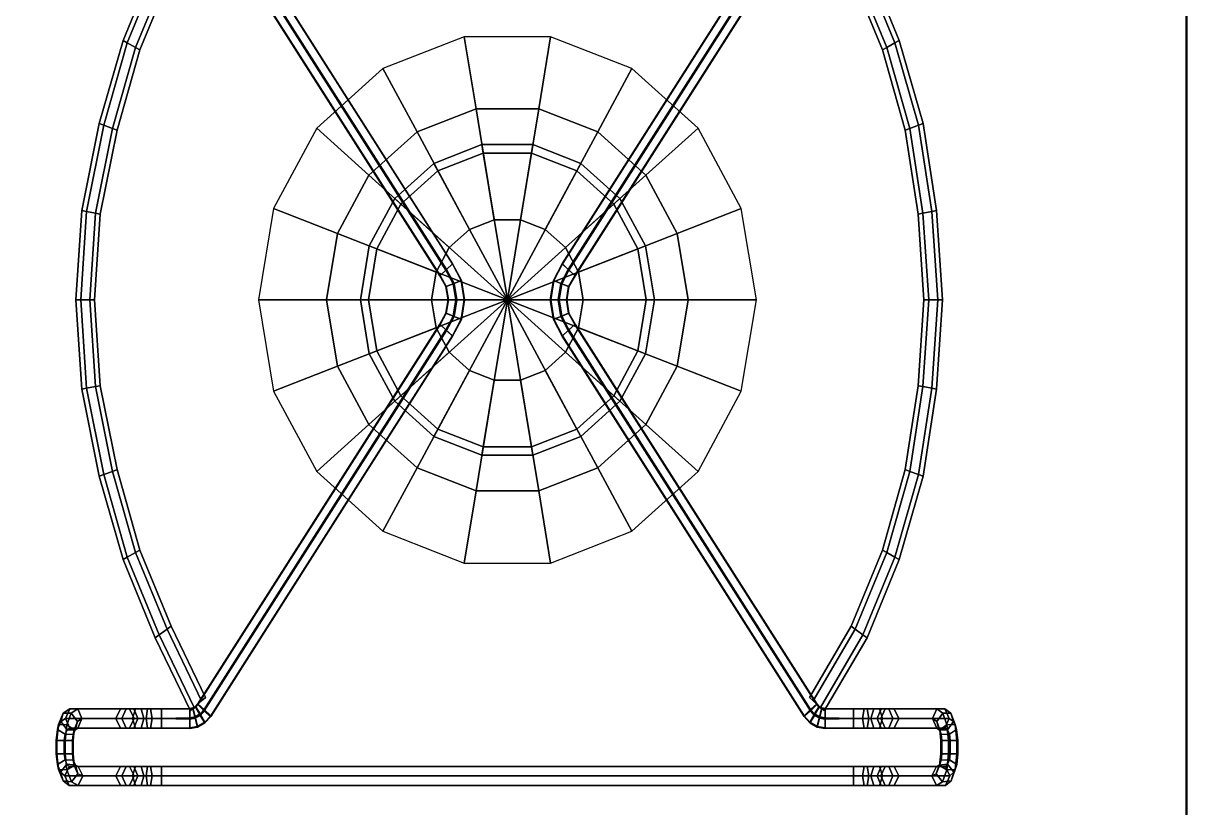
# Model space of a CAD drawing. Extents: x 126968 to 132038, y -1805 to 3860.
# Drawn here: x 127737.3 to 127763.97, y -133.09 to -115.1 of the extents above; entities that cross this region are included whole.
import ezdxf

# ---------------------------------------------------------------- set-up
doc = ezdxf.new("R2010")
doc.units = 0
doc.header["$MEASUREMENT"] = 0
doc.layers.get('0').update_dxf_attribs({"linetype": 'CONTINUOUS'})

msp = doc.modelspace()

# ---------------------------------------------------------------- meshes
mesh = msp.add_polyface()
corners = [(127760, -167.68, 1.328), (127760.828, -167.611, 1.345), (127761.67, -167.389, 1.402), (127762.457, -167.006, 1.499), (127763.119, -166.482, 1.632), (127763.602, -165.858, 1.79), (127763.883, -165.192, 1.959), (127763.971, -164.537, 2.125), (127760, -167.68, 0.53), (127760.828, -167.611, 0.548), (127761.67, -167.389, 0.604), (127762.457, -167.006, 0.701), (127763.119, -166.482, 0.834), (127763.602, -165.858, 0.992), (127763.883, -165.192, 1.162), (127763.971, -164.537, 1.328), (127763.971, -108.495, 3.621), (127763.883, -107.84, 3.621), (127763.602, -107.173, 3.621), (127763.119, -106.55, 3.621), (127762.457, -106.026, 3.621), (127761.67, -105.643, 3.621), (127760.828, -105.421, 3.621), (127760, -105.352, 3.621), (127763.971, -108.495, 2.823), (127763.883, -107.84, 2.823), (127763.602, -107.173, 2.823), (127763.119, -106.55, 2.823), (127762.457, -106.026, 2.823), (127761.67, -105.643, 2.823), (127760.828, -105.421, 2.823), (127760, -105.352, 2.823), (127695.41, -105.352, 3.621), (127694.582, -105.421, 3.621), (127693.74, -105.643, 3.621), (127692.953, -106.026, 3.621), (127692.291, -106.55, 3.621), (127691.808, -107.173, 3.621), (127691.527, -107.84, 3.621), (127691.44, -108.495, 3.621), (127695.41, -105.352, 2.823), (127694.582, -105.421, 2.823), (127693.74, -105.643, 2.823), (127692.953, -106.026, 2.823), (127692.291, -106.55, 2.823), (127691.808, -107.173, 2.823), (127691.527, -107.84, 2.823), (127691.44, -108.495, 2.823), (127691.44, -164.537, 1.328), (127691.527, -165.192, 1.162), (127691.808, -165.858, 0.992), (127692.291, -166.482, 0.834), (127692.953, -167.006, 0.701), (127693.74, -167.389, 0.604), (127694.582, -167.611, 0.548), (127695.41, -167.68, 0.53), (127691.44, -164.537, 2.125), (127691.527, -165.192, 1.959), (127691.808, -165.858, 1.79), (127692.291, -166.482, 1.632), (127692.953, -167.006, 1.499), (127693.74, -167.389, 1.402), (127694.582, -167.611, 1.345), (127695.41, -167.68, 1.328), (127763.971, -164.537, 2.125), (127763.971, -159.421, 2.859), (127763.971, -152.615, 3.399), (127763.971, -144.12, 3.745), (127763.971, -133.935, 3.898), (127763.971, -122.06, 3.856), (127763.971, -108.495, 3.621), (127763.971, -164.537, 1.328), (127763.971, -159.421, 2.062), (127763.971, -152.615, 2.602), (127763.971, -144.12, 2.948), (127763.971, -133.935, 3.1), (127763.971, -122.06, 3.059), (127763.971, -108.495, 2.823), (127691.44, -164.537, 2.125), (127691.44, -159.421, 2.859), (127691.44, -152.615, 3.399), (127691.44, -144.12, 3.745), (127691.44, -133.935, 3.898), (127691.44, -122.06, 3.856), (127691.44, -108.495, 3.621), (127691.44, -164.537, 1.328), (127691.44, -159.421, 2.062), (127691.44, -152.615, 2.602), (127691.44, -144.12, 2.948), (127691.44, -133.935, 3.1), (127691.44, -122.06, 3.059), (127691.44, -108.495, 2.823), (127695.41, -167.68, 1.328), (127760, -167.68, 1.328), (127695.41, -167.68, 0.53), (127760, -167.68, 0.53), (127760, -105.352, 3.621), (127695.41, -105.352, 3.621), (127760, -105.352, 2.823), (127695.41, -105.352, 2.823)]
mesh.append_faces([[corners[k] for k in face] for face in [(0, 8, 9, 1), (1, 9, 10, 2), (2, 10, 11, 3), (3, 11, 12, 4), (4, 12, 13, 5), (5, 13, 14, 6), (6, 14, 15, 7), (16, 24, 25, 17), (17, 25, 26, 18), (18, 26, 27, 19), (19, 27, 28, 20), (20, 28, 29, 21), (21, 29, 30, 22), (22, 30, 31, 23), (32, 40, 41, 33), (33, 41, 42, 34), (34, 42, 43, 35), (35, 43, 44, 36), (36, 44, 45, 37), (37, 45, 46, 38), (38, 46, 47, 39), (48, 49, 57, 56), (49, 50, 58, 57), (50, 51, 59, 58), (51, 52, 60, 59), (52, 53, 61, 60), (53, 54, 62, 61), (54, 55, 63, 62), (64, 71, 72, 65), (65, 72, 73, 66), (66, 73, 74, 67), (67, 74, 75, 68), (68, 75, 76, 69), (69, 76, 77, 70), (78, 79, 86, 85), (79, 80, 87, 86), (80, 81, 88, 87), (81, 82, 89, 88), (82, 83, 90, 89), (83, 84, 91, 90), (92, 94, 95, 93), (96, 98, 99, 97)]])
mesh = msp.add_polyface()
corners = [(127760, -167.67, 1.328), (127760.826, -167.601, 1.345), (127761.665, -167.379, 1.402), (127762.449, -166.998, 1.499), (127763.109, -166.475, 1.632), (127763.591, -165.854, 1.79), (127763.871, -165.19, 1.959), (127763.958, -164.537, 2.125), (127760, -167.67, 0.53), (127760.826, -167.601, 0.548), (127761.665, -167.379, 0.604), (127762.449, -166.998, 0.701), (127763.109, -166.475, 0.834), (127763.591, -165.854, 0.992), (127763.871, -165.19, 1.162), (127763.958, -164.537, 1.328), (127763.958, -108.495, 3.621), (127763.871, -107.842, 3.621), (127763.591, -107.178, 3.621), (127763.109, -106.556, 3.621), (127762.449, -106.034, 3.621), (127761.665, -105.652, 3.621), (127760.826, -105.431, 3.621), (127760, -105.362, 3.621), (127763.958, -108.495, 2.823), (127763.871, -107.842, 2.823), (127763.591, -107.178, 2.823), (127763.109, -106.556, 2.823), (127762.449, -106.034, 2.823), (127761.665, -105.652, 2.823), (127760.826, -105.431, 2.823), (127760, -105.362, 2.823), (127695.41, -105.362, 3.621), (127694.585, -105.431, 3.621), (127693.746, -105.652, 3.621), (127692.961, -106.034, 3.621), (127692.301, -106.556, 3.621), (127691.819, -107.178, 3.621), (127691.539, -107.842, 3.621), (127691.452, -108.495, 3.621), (127695.41, -105.362, 2.823), (127694.585, -105.431, 2.823), (127693.746, -105.652, 2.823), (127692.961, -106.034, 2.823), (127692.301, -106.556, 2.823), (127691.819, -107.178, 2.823), (127691.539, -107.842, 2.823), (127691.452, -108.495, 2.823), (127691.452, -164.537, 1.328), (127691.539, -165.19, 1.162), (127691.819, -165.854, 0.992), (127692.301, -166.475, 0.834), (127692.961, -166.998, 0.701), (127693.746, -167.379, 0.604), (127694.585, -167.601, 0.548), (127695.41, -167.67, 0.53), (127691.452, -164.537, 2.125), (127691.539, -165.19, 1.959), (127691.819, -165.854, 1.79), (127692.301, -166.475, 1.632), (127692.961, -166.998, 1.499), (127693.746, -167.379, 1.402), (127694.585, -167.601, 1.345), (127695.41, -167.67, 1.328), (127763.958, -164.537, 2.125), (127763.958, -159.421, 2.859), (127763.958, -152.615, 3.399), (127763.958, -144.12, 3.745), (127763.958, -133.935, 3.898), (127763.958, -122.06, 3.856), (127763.958, -108.495, 3.621), (127763.958, -164.537, 1.328), (127763.958, -159.421, 2.062), (127763.958, -152.615, 2.602), (127763.958, -144.12, 2.948), (127763.958, -133.935, 3.1), (127763.958, -122.06, 3.059), (127763.958, -108.495, 2.823), (127691.452, -164.537, 2.125), (127691.452, -159.421, 2.859), (127691.452, -152.615, 3.399), (127691.452, -144.12, 3.745), (127691.452, -133.935, 3.898), (127691.452, -122.06, 3.856), (127691.452, -108.495, 3.621), (127691.452, -164.537, 1.328), (127691.452, -159.421, 2.062), (127691.452, -152.615, 2.602), (127691.452, -144.12, 2.948), (127691.452, -133.935, 3.1), (127691.452, -122.06, 3.059), (127691.452, -108.495, 2.823), (127695.41, -167.67, 1.328), (127760, -167.67, 1.328), (127695.41, -167.67, 0.53), (127760, -167.67, 0.53), (127760, -105.362, 3.621), (127695.41, -105.362, 3.621), (127760, -105.362, 2.823), (127695.41, -105.362, 2.823)]
mesh.append_faces([[corners[k] for k in face] for face in [(0, 8, 9, 1), (1, 9, 10, 2), (2, 10, 11, 3), (3, 11, 12, 4), (4, 12, 13, 5), (5, 13, 14, 6), (6, 14, 15, 7), (16, 24, 25, 17), (17, 25, 26, 18), (18, 26, 27, 19), (19, 27, 28, 20), (20, 28, 29, 21), (21, 29, 30, 22), (22, 30, 31, 23), (32, 40, 41, 33), (33, 41, 42, 34), (34, 42, 43, 35), (35, 43, 44, 36), (36, 44, 45, 37), (37, 45, 46, 38), (38, 46, 47, 39), (48, 49, 57, 56), (49, 50, 58, 57), (50, 51, 59, 58), (51, 52, 60, 59), (52, 53, 61, 60), (53, 54, 62, 61), (54, 55, 63, 62), (64, 71, 72, 65), (65, 72, 73, 66), (66, 73, 74, 67), (67, 74, 75, 68), (68, 75, 76, 69), (69, 76, 77, 70), (78, 79, 86, 85), (79, 80, 87, 86), (80, 81, 88, 87), (81, 82, 89, 88), (82, 83, 90, 89), (83, 84, 91, 90), (92, 94, 95, 93), (96, 98, 99, 97)]])
mesh = msp.add_polyface()
corners = [(127738.504, -121.446, 1.379), (127738.64, -119.399, 1.379), (127738.748, -119.419, 1.161), (127738.613, -121.446, 1.161), (127738.955, -119.458, 1.161), (127738.822, -121.446, 1.161), (127739.063, -119.478, 1.379), (127738.931, -121.446, 1.379), (127738.955, -119.458, 1.596), (127738.822, -121.446, 1.596), (127738.748, -119.419, 1.596), (127738.613, -121.446, 1.596), (127738.64, -119.399, 1.379), (127738.504, -121.446, 1.379), (127739.038, -117.402, 1.379), (127739.143, -117.441, 1.161), (127739.342, -117.516, 1.161), (127739.447, -117.555, 1.379), (127739.342, -117.516, 1.596), (127739.143, -117.441, 1.596), (127739.038, -117.402, 1.379), (127739.583, -115.495, 1.379), (127739.682, -115.55, 1.161), (127739.871, -115.655, 1.161), (127739.97, -115.71, 1.379), (127739.871, -115.655, 1.596), (127739.682, -115.55, 1.596), (127739.583, -115.495, 1.379), (127740.322, -113.699, 1.379), (127740.414, -113.767, 1.161), (127740.592, -113.898, 1.161), (127740.685, -113.966, 1.379), (127740.592, -113.898, 1.596), (127740.414, -113.767, 1.596), (127740.322, -113.699, 1.379), (127741.384, -112.252, 1.161), (127741.471, -112.33, 1.379), (127741.384, -112.252, 1.596), (127741.301, -112.168, 1.257), (127746.851, -120.887, 1.258), (127746.845, -120.893, 1.51), (127741.301, -112.184, 1.5), (127746.983, -120.762, 1.641), (127741.447, -112.055, 1.641), (127747.134, -120.621, 1.526), (127741.593, -111.91, 1.528), (127747.14, -120.615, 1.274), (127741.593, -111.894, 1.284), (127747.002, -120.745, 1.143), (127741.447, -112.023, 1.144), (127747.043, -121.446, 1.258), (127746.992, -121.139, 1.258), (127747.174, -121.067, 1.143), (127747.236, -121.446, 1.143), (127747.035, -121.446, 1.51), (127746.984, -121.142, 1.51), (127747.212, -121.446, 1.641), (127747.152, -121.076, 1.641), (127747.404, -121.446, 1.526), (127747.334, -121.004, 1.526), (127747.412, -121.446, 1.274), (127747.342, -121.001, 1.274)]
mesh.append_faces([[corners[k] for k in face] for face in [(0, 1, 2, 3), (3, 2, 4, 5), (5, 4, 6, 7), (7, 6, 8, 9), (9, 8, 10, 11), (11, 10, 12, 13), (1, 14, 15, 2), (2, 15, 16, 4), (4, 16, 17, 6), (6, 17, 18, 8), (8, 18, 19, 10), (10, 19, 20, 12), (14, 21, 22, 15), (15, 22, 23, 16), (16, 23, 24, 17), (17, 24, 25, 18), (18, 25, 26, 19), (19, 26, 27, 20), (21, 28, 29, 22), (22, 29, 30, 23), (23, 30, 31, 24), (24, 31, 32, 25), (25, 32, 33, 26), (26, 33, 34, 27), (30, 35, 36, 31), (31, 36, 37, 32), (38, 39, 40, 41), (41, 40, 42, 43), (43, 42, 44, 45), (45, 44, 46, 47), (47, 46, 48, 49), (49, 48, 39, 38), (50, 51, 52, 53), (51, 39, 48, 52), (54, 55, 51, 50), (55, 40, 39, 51), (56, 57, 55, 54), (57, 42, 40, 55), (58, 59, 57, 56), (59, 44, 42, 57), (60, 61, 59, 58), (61, 46, 44, 59), (53, 52, 61, 60), (52, 48, 46, 61)]])
mesh = msp.add_polyface()
corners = [(127758.374, -121.446, 1.379), (127758.264, -121.446, 1.161), (127758.129, -119.419, 1.161), (127758.237, -119.399, 1.379), (127758.055, -121.446, 1.161), (127757.923, -119.458, 1.161), (127757.946, -121.446, 1.379), (127757.815, -119.478, 1.379), (127758.055, -121.446, 1.596), (127757.923, -119.458, 1.596), (127758.264, -121.446, 1.596), (127758.129, -119.419, 1.596), (127758.374, -121.446, 1.379), (127758.237, -119.399, 1.379), (127757.82, -117.441, 1.161), (127757.925, -117.402, 1.379), (127757.621, -117.516, 1.161), (127757.516, -117.555, 1.379), (127757.621, -117.516, 1.596), (127757.82, -117.441, 1.596), (127757.925, -117.402, 1.379), (127757.281, -115.55, 1.161), (127757.38, -115.495, 1.379), (127757.092, -115.655, 1.161), (127756.993, -115.71, 1.379), (127757.092, -115.655, 1.596), (127757.281, -115.55, 1.596), (127757.38, -115.495, 1.379), (127756.548, -113.767, 1.161), (127756.641, -113.699, 1.379), (127756.371, -113.898, 1.161), (127756.278, -113.966, 1.379), (127756.371, -113.898, 1.596), (127756.548, -113.767, 1.596), (127756.641, -113.699, 1.379), (127755.321, -112.33, 1.379), (127755.408, -112.252, 1.161), (127755.408, -112.252, 1.596), (127755.491, -112.168, 1.257), (127755.491, -112.184, 1.5), (127749.947, -120.893, 1.51), (127749.94, -120.887, 1.258), (127755.344, -112.055, 1.641), (127749.808, -120.762, 1.641), (127755.198, -111.91, 1.528), (127749.658, -120.621, 1.526), (127755.198, -111.894, 1.284), (127749.651, -120.615, 1.274), (127755.344, -112.023, 1.144), (127749.79, -120.745, 1.143), (127749.748, -121.446, 1.258), (127749.556, -121.446, 1.143), (127749.617, -121.067, 1.143), (127749.8, -121.139, 1.258), (127749.756, -121.446, 1.51), (127749.807, -121.142, 1.51), (127749.58, -121.446, 1.641), (127749.64, -121.076, 1.641), (127749.388, -121.446, 1.526), (127749.458, -121.004, 1.526), (127749.38, -121.446, 1.274), (127749.45, -121.001, 1.274)]
mesh.append_faces([[corners[k] for k in face] for face in [(0, 1, 2, 3), (1, 4, 5, 2), (4, 6, 7, 5), (6, 8, 9, 7), (8, 10, 11, 9), (10, 12, 13, 11), (3, 2, 14, 15), (2, 5, 16, 14), (5, 7, 17, 16), (7, 9, 18, 17), (9, 11, 19, 18), (11, 13, 20, 19), (15, 14, 21, 22), (14, 16, 23, 21), (16, 17, 24, 23), (17, 18, 25, 24), (18, 19, 26, 25), (19, 20, 27, 26), (22, 21, 28, 29), (21, 23, 30, 28), (23, 24, 31, 30), (24, 25, 32, 31), (25, 26, 33, 32), (26, 27, 34, 33), (30, 31, 35, 36), (31, 32, 37, 35), (38, 39, 40, 41), (39, 42, 43, 40), (42, 44, 45, 43), (44, 46, 47, 45), (46, 48, 49, 47), (48, 38, 41, 49), (50, 51, 52, 53), (53, 52, 49, 41), (54, 50, 53, 55), (55, 53, 41, 40), (56, 54, 55, 57), (57, 55, 40, 43), (58, 56, 57, 59), (59, 57, 43, 45), (60, 58, 59, 61), (61, 59, 45, 47), (51, 60, 61, 52), (52, 61, 47, 49)]])
mesh = msp.add_polyface()
corners = [(127751.581, -121.446, 1.008), (127751.581, -121.446, 0.218), (127751.389, -120.277, 1.008), (127751.389, -120.277, 0.218), (127751.389, -122.616, 1.008), (127751.389, -122.616, 0.218), (127750.836, -119.249, 1.008), (127750.836, -119.249, 0.218), (127750.836, -123.644, 1.008), (127750.836, -123.644, 0.218), (127749.988, -118.486, 1.008), (127749.988, -118.486, 0.218), (127749.988, -124.407, 1.008), (127749.988, -124.407, 0.218), (127748.949, -118.079, 1.008), (127748.949, -118.079, 0.218), (127748.949, -124.813, 1.008), (127748.949, -124.813, 0.218), (127747.843, -118.079, 1.008), (127747.843, -118.079, 0.218), (127747.843, -124.813, 1.008), (127747.843, -124.813, 0.218), (127746.804, -118.486, 1.008), (127746.804, -118.486, 0.218), (127746.804, -124.407, 1.008), (127746.804, -124.407, 0.218), (127745.956, -119.249, 1.008), (127745.956, -119.249, 0.218), (127745.956, -123.644, 1.008), (127745.956, -123.644, 0.218), (127745.403, -120.277, 1.008), (127745.403, -120.277, 0.218), (127745.403, -122.616, 1.008), (127745.403, -122.616, 0.218), (127745.211, -121.446, 1.008), (127745.211, -121.446, 0.218), (127751.581, -121.446, 0.218), (127751.389, -120.277, 0.218), (127751.389, -122.616, 0.218), (127750.836, -119.249, 0.218), (127750.836, -123.644, 0.218), (127750.134, -121.446, 0.218), (127750.029, -120.808, 0.218), (127750.029, -122.085, 0.218), (127749.988, -118.486, 0.218), (127749.988, -124.407, 0.218), (127749.728, -120.247, 0.218), (127749.728, -122.646, 0.218), (127749.265, -119.83, 0.218), (127749.265, -123.062, 0.218), (127748.949, -118.079, 0.218), (127748.949, -124.813, 0.218), (127748.698, -119.609, 0.218), (127748.698, -123.284, 0.218), (127748.094, -119.609, 0.218), (127748.094, -123.284, 0.218), (127747.843, -118.079, 0.218), (127747.843, -124.813, 0.218), (127747.527, -119.83, 0.218), (127747.527, -123.062, 0.218), (127747.064, -120.247, 0.218), (127747.064, -122.646, 0.218), (127746.804, -118.486, 0.218), (127746.804, -124.407, 0.218), (127746.762, -120.808, 0.218), (127746.762, -122.085, 0.218), (127746.658, -121.446, 0.218), (127745.956, -119.249, 0.218), (127745.956, -123.644, 0.218), (127745.403, -120.277, 0.218), (127745.403, -122.616, 0.218), (127745.211, -121.446, 0.218), (127750.134, -121.446, 0.218), (127750.134, -121.446, -0.106), (127750.029, -120.808, 0.218), (127750.029, -120.808, -0.106), (127750.029, -122.085, 0.218), (127750.029, -122.085, -0.106), (127749.728, -120.247, 0.218), (127749.728, -120.247, -0.106), (127749.728, -122.646, 0.218), (127749.728, -122.646, -0.106), (127749.265, -119.83, 0.218), (127749.265, -119.83, -0.106), (127749.265, -123.062, 0.218), (127749.265, -123.062, -0.106), (127748.698, -119.609, 0.218), (127748.698, -119.609, -0.106), (127748.698, -123.284, 0.218), (127748.698, -123.284, -0.106), (127748.094, -119.609, 0.218), (127748.094, -119.609, -0.106), (127748.094, -123.284, 0.218), (127748.094, -123.284, -0.106), (127747.527, -119.83, 0.218), (127747.527, -119.83, -0.106), (127747.527, -123.062, 0.218), (127747.527, -123.062, -0.106), (127747.064, -120.247, 0.218), (127747.064, -120.247, -0.106), (127747.064, -122.646, 0.218), (127747.064, -122.646, -0.106), (127746.762, -120.808, 0.218), (127746.762, -120.808, -0.106), (127746.762, -122.085, 0.218), (127746.762, -122.085, -0.106), (127746.658, -121.446, 0.218), (127746.658, -121.446, -0.106), (127754.103, -121.446, -1.353), (127753.759, -119.351, -1.353), (127753.759, -123.542, -1.353), (127752.768, -117.508, -1.353), (127752.768, -125.384, -1.353), (127752.539, -121.446, -0.106), (127752.289, -119.925, -0.106), (127752.289, -122.968, -0.106), (127751.57, -118.587, -0.106), (127751.57, -124.305, -0.106), (127751.249, -116.141, -1.353), (127751.249, -126.752, -1.353), (127750.468, -117.594, -0.106), (127750.468, -125.298, -0.106), (127750.134, -121.446, -0.106), (127750.029, -120.808, -0.106), (127750.029, -122.085, -0.106), (127749.728, -120.247, -0.106), (127749.728, -122.646, -0.106), (127749.387, -115.413, -1.353), (127749.387, -127.48, -1.353), (127749.265, -119.83, -0.106), (127749.265, -123.062, -0.106), (127749.115, -117.066, -0.106), (127749.115, -125.827, -0.106), (127748.698, -119.609, -0.106), (127748.698, -123.284, -0.106), (127748.094, -119.609, -0.106), (127748.094, -123.284, -0.106), (127747.676, -117.066, -0.106), (127747.676, -125.827, -0.106), (127747.527, -119.83, -0.106), (127747.527, -123.062, -0.106), (127747.405, -115.413, -1.353), (127747.405, -127.48, -1.353), (127747.064, -120.247, -0.106), (127747.064, -122.646, -0.106), (127746.762, -120.808, -0.106), (127746.762, -122.085, -0.106), (127746.658, -121.446, -0.106), (127746.324, -117.594, -0.106), (127746.324, -125.298, -0.106), (127745.542, -116.141, -1.353), (127745.542, -126.752, -1.353), (127745.222, -118.587, -0.106), (127745.222, -124.305, -0.106), (127744.502, -119.925, -0.106), (127744.502, -122.968, -0.106), (127744.252, -121.446, -0.106), (127744.024, -117.508, -1.353), (127744.024, -125.384, -1.353), (127743.033, -119.351, -1.353), (127743.033, -123.542, -1.353), (127742.689, -121.446, -1.353)]
mesh.append_faces([[corners[k] for k in face] for face in [(1, 3, 2, 0), (3, 7, 6, 2), (7, 11, 10, 6), (11, 15, 14, 10), (15, 19, 18, 14), (19, 23, 22, 18), (23, 27, 26, 22), (27, 31, 30, 26), (31, 35, 34, 30), (35, 33, 32, 34), (33, 29, 28, 32), (29, 25, 24, 28), (25, 21, 20, 24), (21, 17, 16, 20), (17, 13, 12, 16), (13, 9, 8, 12), (9, 5, 4, 8), (5, 1, 0, 4), (41, 42, 37, 36), (42, 46, 39, 37), (46, 48, 44, 39), (48, 52, 50, 44), (52, 54, 56, 50), (54, 58, 62, 56), (58, 60, 67, 62), (60, 64, 69, 67), (64, 66, 71, 69), (66, 65, 70, 71), (65, 61, 68, 70), (61, 59, 63, 68), (59, 55, 57, 63), (55, 53, 51, 57), (53, 49, 45, 51), (49, 47, 40, 45), (47, 43, 38, 40), (43, 41, 36, 38), (73, 75, 74, 72), (75, 79, 78, 74), (79, 83, 82, 78), (83, 87, 86, 82), (87, 91, 90, 86), (91, 95, 94, 90), (95, 99, 98, 94), (99, 103, 102, 98), (103, 107, 106, 102), (107, 105, 104, 106), (105, 101, 100, 104), (101, 97, 96, 100), (97, 93, 92, 96), (93, 89, 88, 92), (89, 85, 84, 88), (85, 81, 80, 84), (81, 77, 76, 80), (77, 73, 72, 76), (108, 109, 114, 113), (109, 111, 116, 114), (111, 118, 120, 116), (118, 127, 131, 120), (127, 141, 137, 131), (141, 150, 148, 137), (150, 157, 152, 148), (157, 159, 154, 152), (159, 161, 156, 154), (161, 160, 155, 156), (160, 158, 153, 155), (158, 151, 149, 153), (151, 142, 138, 149), (142, 128, 132, 138), (128, 119, 121, 132), (119, 112, 117, 121), (112, 110, 115, 117), (110, 108, 113, 115), (113, 114, 123, 122), (114, 116, 125, 123), (116, 120, 129, 125), (120, 131, 133, 129), (131, 137, 135, 133), (137, 148, 139, 135), (148, 152, 143, 139), (152, 154, 145, 143), (154, 156, 147, 145), (156, 155, 146, 147), (155, 153, 144, 146), (153, 149, 140, 144), (149, 138, 136, 140), (138, 132, 134, 136), (132, 121, 130, 134), (121, 117, 126, 130), (117, 115, 124, 126), (115, 113, 122, 124)]])
mesh = msp.add_polyface()
corners = [(127751.765, -121.446, 1.274), (127751.562, -120.209, 1.274), (127751.562, -122.684, 1.274), (127750.977, -119.121, 1.274), (127750.977, -123.771, 1.274), (127750.081, -118.314, 1.274), (127750.081, -124.579, 1.274), (127748.981, -117.884, 1.274), (127748.981, -125.009, 1.274), (127748.396, -121.446, 1.274), (127747.811, -117.884, 1.274), (127747.811, -125.009, 1.274), (127746.711, -118.314, 1.274), (127746.711, -124.579, 1.274), (127745.815, -119.121, 1.274), (127745.815, -123.771, 1.274), (127745.229, -120.209, 1.274), (127745.229, -122.684, 1.274), (127745.026, -121.446, 1.274), (127751.765, -121.446, 1.274), (127751.765, -121.446, 1.008), (127751.562, -120.209, 1.274), (127751.562, -120.209, 1.008), (127751.562, -122.684, 1.274), (127751.562, -122.684, 1.008), (127750.977, -119.121, 1.274), (127750.977, -119.121, 1.008), (127750.977, -123.771, 1.274), (127750.977, -123.771, 1.008), (127750.081, -118.314, 1.274), (127750.081, -118.314, 1.008), (127750.081, -124.579, 1.274), (127750.081, -124.579, 1.008), (127748.981, -117.884, 1.274), (127748.981, -117.884, 1.008), (127748.981, -125.009, 1.274), (127748.981, -125.009, 1.008), (127747.811, -117.884, 1.274), (127747.811, -117.884, 1.008), (127747.811, -125.009, 1.274), (127747.811, -125.009, 1.008), (127746.711, -118.314, 1.274), (127746.711, -118.314, 1.008), (127746.711, -124.579, 1.274), (127746.711, -124.579, 1.008), (127745.815, -119.121, 1.274), (127745.815, -119.121, 1.008), (127745.815, -123.771, 1.274), (127745.815, -123.771, 1.008), (127745.229, -120.209, 1.274), (127745.229, -120.209, 1.008), (127745.229, -122.684, 1.274), (127745.229, -122.684, 1.008), (127745.026, -121.446, 1.274), (127745.026, -121.446, 1.008), (127751.765, -121.446, 1.008), (127751.581, -121.446, 1.008), (127751.562, -120.209, 1.008), (127751.562, -122.684, 1.008), (127751.389, -120.277, 1.008), (127751.389, -122.616, 1.008), (127750.977, -119.121, 1.008), (127750.977, -123.771, 1.008), (127750.836, -119.249, 1.008), (127750.836, -123.644, 1.008), (127750.081, -118.314, 1.008), (127750.081, -124.579, 1.008), (127749.988, -118.486, 1.008), (127749.988, -124.407, 1.008), (127748.981, -117.884, 1.008), (127748.981, -125.009, 1.008), (127748.949, -118.079, 1.008), (127748.949, -124.813, 1.008), (127747.843, -118.079, 1.008), (127747.843, -124.813, 1.008), (127747.811, -117.884, 1.008), (127747.811, -125.009, 1.008), (127746.804, -118.486, 1.008), (127746.804, -124.407, 1.008), (127746.711, -118.314, 1.008), (127746.711, -124.579, 1.008), (127745.956, -119.249, 1.008), (127745.956, -123.644, 1.008), (127745.815, -119.121, 1.008), (127745.815, -123.771, 1.008), (127745.403, -120.277, 1.008), (127745.403, -122.616, 1.008), (127745.229, -120.209, 1.008), (127745.229, -122.684, 1.008), (127745.211, -121.446, 1.008), (127745.026, -121.446, 1.008)]
mesh.append_faces([[corners[k] for k in face] for face in [(0, 1, 9, 9), (1, 3, 9, 9), (3, 5, 9, 9), (5, 7, 9, 9), (7, 10, 9, 9), (10, 12, 9, 9), (12, 14, 9, 9), (14, 16, 9, 9), (16, 18, 9, 9), (18, 17, 9, 9), (17, 15, 9, 9), (15, 13, 9, 9), (13, 11, 9, 9), (11, 8, 9, 9), (8, 6, 9, 9), (6, 4, 9, 9), (4, 2, 9, 9), (2, 0, 9, 9), (20, 22, 21, 19), (22, 26, 25, 21), (26, 30, 29, 25), (30, 34, 33, 29), (34, 38, 37, 33), (38, 42, 41, 37), (42, 46, 45, 41), (46, 50, 49, 45), (50, 54, 53, 49), (54, 52, 51, 53), (52, 48, 47, 51), (48, 44, 43, 47), (44, 40, 39, 43), (40, 36, 35, 39), (36, 32, 31, 35), (32, 28, 27, 31), (28, 24, 23, 27), (24, 20, 19, 23), (56, 59, 57, 55), (59, 63, 61, 57), (63, 67, 65, 61), (67, 71, 69, 65), (71, 73, 75, 69), (73, 77, 79, 75), (77, 81, 83, 79), (81, 85, 87, 83), (85, 89, 90, 87), (89, 86, 88, 90), (86, 82, 84, 88), (82, 78, 80, 84), (78, 74, 76, 80), (74, 72, 70, 76), (72, 68, 66, 70), (68, 64, 62, 66), (64, 60, 58, 62), (60, 56, 55, 58)]])
mesh = msp.add_polyface()
corners = [(127741.218, -130.792, 1.161), (127740.414, -129.125, 1.161), (127740.592, -128.995, 1.161), (127741.384, -130.641, 1.161), (127740.685, -128.927, 1.379), (127741.471, -130.562, 1.379), (127740.592, -128.995, 1.596), (127741.384, -130.641, 1.596), (127740.322, -129.194, 1.379), (127739.583, -127.398, 1.379), (127739.682, -127.343, 1.161), (127739.871, -127.237, 1.161), (127739.97, -127.182, 1.379), (127739.871, -127.237, 1.596), (127739.682, -127.343, 1.596), (127740.414, -129.125, 1.596), (127739.583, -127.398, 1.379), (127740.322, -129.194, 1.379), (127739.038, -125.49, 1.379), (127739.143, -125.451, 1.161), (127739.342, -125.377, 1.161), (127739.447, -125.338, 1.379), (127739.342, -125.377, 1.596), (127739.143, -125.451, 1.596), (127739.038, -125.49, 1.379), (127738.64, -123.494, 1.379), (127738.748, -123.473, 1.161), (127738.955, -123.435, 1.161), (127739.063, -123.414, 1.379), (127738.955, -123.435, 1.596), (127738.748, -123.473, 1.596), (127738.64, -123.494, 1.379), (127738.504, -121.446, 1.379), (127738.613, -121.446, 1.161), (127738.822, -121.446, 1.161), (127738.931, -121.446, 1.379), (127738.822, -121.446, 1.596), (127738.613, -121.446, 1.596), (127738.504, -121.446, 1.379), (127741.301, -130.724, 1.257), (127741.301, -130.709, 1.5), (127746.845, -122, 1.51), (127746.851, -122.006, 1.258), (127741.447, -130.838, 1.641), (127746.983, -122.13, 1.641), (127741.593, -130.983, 1.528), (127747.134, -122.272, 1.526), (127741.593, -130.998, 1.284), (127747.14, -122.278, 1.274), (127741.447, -130.87, 1.144), (127747.002, -122.148, 1.143), (127746.992, -121.753, 1.258), (127747.174, -121.826, 1.143), (127747.043, -121.446, 1.258), (127747.236, -121.446, 1.143), (127746.984, -121.75, 1.51), (127747.035, -121.446, 1.51), (127747.152, -121.817, 1.641), (127747.212, -121.446, 1.641), (127747.334, -121.889, 1.526), (127747.404, -121.446, 1.526), (127747.342, -121.892, 1.274), (127747.412, -121.446, 1.274)]
mesh.append_faces([[corners[k] for k in face] for face in [(0, 1, 2, 3), (3, 2, 4, 5), (5, 4, 6, 7), (8, 9, 10, 1), (1, 10, 11, 2), (2, 11, 12, 4), (4, 12, 13, 6), (6, 13, 14, 15), (15, 14, 16, 17), (9, 18, 19, 10), (10, 19, 20, 11), (11, 20, 21, 12), (12, 21, 22, 13), (13, 22, 23, 14), (14, 23, 24, 16), (18, 25, 26, 19), (19, 26, 27, 20), (20, 27, 28, 21), (21, 28, 29, 22), (22, 29, 30, 23), (23, 30, 31, 24), (25, 32, 33, 26), (26, 33, 34, 27), (27, 34, 35, 28), (28, 35, 36, 29), (29, 36, 37, 30), (30, 37, 38, 31), (39, 40, 41, 42), (40, 43, 44, 41), (43, 45, 46, 44), (45, 47, 48, 46), (47, 49, 50, 48), (49, 39, 42, 50), (42, 51, 52, 50), (51, 53, 54, 52), (41, 55, 51, 42), (55, 56, 53, 51), (44, 57, 55, 41), (57, 58, 56, 55), (46, 59, 57, 44), (59, 60, 58, 57), (48, 61, 59, 46), (61, 62, 60, 59), (50, 52, 61, 48), (52, 54, 62, 61)]])
mesh = msp.add_polyface()
corners = [(127755.408, -130.641, 1.161), (127755.321, -130.562, 1.379), (127756.278, -128.927, 1.379), (127756.371, -128.995, 1.161), (127755.408, -130.641, 1.596), (127756.371, -128.995, 1.596), (127755.574, -130.792, 1.596), (127756.548, -129.125, 1.596), (127756.641, -129.194, 1.379), (127756.548, -129.125, 1.161), (127757.281, -127.343, 1.161), (127757.38, -127.398, 1.379), (127757.092, -127.237, 1.161), (127756.993, -127.182, 1.379), (127757.092, -127.237, 1.596), (127757.281, -127.343, 1.596), (127756.641, -129.194, 1.379), (127757.38, -127.398, 1.379), (127757.82, -125.451, 1.161), (127757.925, -125.49, 1.379), (127757.621, -125.377, 1.161), (127757.516, -125.338, 1.379), (127757.621, -125.377, 1.596), (127757.82, -125.451, 1.596), (127757.925, -125.49, 1.379), (127758.129, -123.473, 1.161), (127758.237, -123.494, 1.379), (127757.923, -123.435, 1.161), (127757.815, -123.414, 1.379), (127757.923, -123.435, 1.596), (127758.129, -123.473, 1.596), (127758.237, -123.494, 1.379), (127758.264, -121.446, 1.161), (127758.374, -121.446, 1.379), (127758.055, -121.446, 1.161), (127757.946, -121.446, 1.379), (127758.055, -121.446, 1.596), (127758.264, -121.446, 1.596), (127758.374, -121.446, 1.379), (127755.491, -130.724, 1.257), (127749.94, -122.006, 1.258), (127749.947, -122, 1.51), (127755.491, -130.709, 1.5), (127749.808, -122.13, 1.641), (127755.344, -130.838, 1.641), (127749.658, -122.272, 1.526), (127755.198, -130.983, 1.528), (127749.651, -122.278, 1.274), (127755.198, -130.998, 1.284), (127749.79, -122.148, 1.143), (127755.344, -130.87, 1.144), (127749.617, -121.826, 1.143), (127749.8, -121.753, 1.258), (127749.556, -121.446, 1.143), (127749.748, -121.446, 1.258), (127749.807, -121.75, 1.51), (127749.756, -121.446, 1.51), (127749.64, -121.817, 1.641), (127749.58, -121.446, 1.641), (127749.458, -121.889, 1.526), (127749.388, -121.446, 1.526), (127749.45, -121.892, 1.274), (127749.38, -121.446, 1.274)]
mesh.append_faces([[corners[k] for k in face] for face in [(0, 1, 2, 3), (1, 4, 5, 2), (4, 6, 7, 5), (8, 9, 10, 11), (9, 3, 12, 10), (3, 2, 13, 12), (2, 5, 14, 13), (5, 7, 15, 14), (7, 16, 17, 15), (11, 10, 18, 19), (10, 12, 20, 18), (12, 13, 21, 20), (13, 14, 22, 21), (14, 15, 23, 22), (15, 17, 24, 23), (19, 18, 25, 26), (18, 20, 27, 25), (20, 21, 28, 27), (21, 22, 29, 28), (22, 23, 30, 29), (23, 24, 31, 30), (26, 25, 32, 33), (25, 27, 34, 32), (27, 28, 35, 34), (28, 29, 36, 35), (29, 30, 37, 36), (30, 31, 38, 37), (39, 40, 41, 42), (42, 41, 43, 44), (44, 43, 45, 46), (46, 45, 47, 48), (48, 47, 49, 50), (50, 49, 40, 39), (40, 49, 51, 52), (52, 51, 53, 54), (41, 40, 52, 55), (55, 52, 54, 56), (43, 41, 55, 57), (57, 55, 56, 58), (45, 43, 57, 59), (59, 57, 58, 60), (47, 45, 59, 61), (61, 59, 60, 62), (49, 47, 61, 51), (51, 61, 62, 53)]])
mesh = msp.add_polyface()
corners = [(127741.131, -130.871, 1.379), (127740.322, -129.194, 1.379), (127740.414, -129.125, 1.161), (127741.218, -130.792, 1.161), (127741.384, -130.641, 1.596), (127740.592, -128.995, 1.596), (127740.414, -129.125, 1.596), (127741.218, -130.792, 1.596), (127740.322, -129.194, 1.379), (127741.131, -130.871, 1.379), (127738.265, -131.045, -1.839), (127738.361, -130.824, -1.901), (127738.214, -130.921, -2.216), (127738.161, -131.111, -2.059), (127738.544, -130.824, -2.019), (127738.398, -130.923, -2.333), (127738.64, -131.045, -2.08), (127738.537, -131.115, -2.297), (127738.107, -131.186, -2.449), (127738.083, -131.295, -2.223), (127738.293, -131.19, -2.562), (127738.463, -131.303, -2.452), (127740.463, -131.045, 1.143), (127740.463, -130.824, 1.27), (127741.112, -130.832, 1.257), (127741.112, -131.061, 1.144), (127740.463, -130.824, 1.514), (127741.112, -130.817, 1.5), (127740.463, -131.045, 1.641), (127741.112, -131.029, 1.641), (127740.463, -131.266, 1.514), (127741.112, -131.258, 1.528), (127739.421, -131.045, 0.679), (127739.528, -130.824, 0.65), (127739.731, -130.824, 0.595), (127739.838, -131.045, 0.566), (127740.252, -131.045, 1.101), (127740.216, -130.824, 1.222), (127740.147, -130.824, 1.452), (127740.111, -131.045, 1.572), (127740.064, -131.045, 0.981), (127739.996, -130.824, 1.081), (127739.866, -130.824, 1.272), (127739.798, -131.045, 1.372), (127739.921, -131.045, 0.796), (127739.828, -130.824, 0.864), (127739.652, -130.824, 0.994), (127739.559, -131.045, 1.063), (127741.239, -131.007, 1.641), (127741.184, -130.804, 1.5), (127741.112, -130.817, 1.5), (127741.184, -130.82, 1.257), (127741.112, -130.832, 1.257), (127741.239, -131.038, 1.144), (127741.112, -131.061, 1.144), (127741.294, -131.241, 1.284), (127741.112, -131.274, 1.284), (127741.294, -131.226, 1.528), (127741.354, -130.941, 1.641), (127741.248, -130.767, 1.5), (127741.248, -130.782, 1.257), (127741.354, -130.973, 1.144), (127741.459, -131.147, 1.284), (127741.459, -131.131, 1.528), (127741.447, -130.838, 1.641), (127741.301, -130.709, 1.5), (127741.301, -130.724, 1.257), (127741.447, -130.87, 1.144), (127741.593, -130.998, 1.284), (127741.593, -130.983, 1.528)]
mesh.append_faces([[corners[k] for k in face] for face in [(0, 1, 2, 3), (4, 5, 6, 7), (7, 6, 8, 9), (10, 11, 12, 13), (11, 14, 15, 12), (14, 16, 17, 15), (13, 12, 18, 19), (12, 15, 20, 18), (15, 17, 21, 20), (22, 23, 24, 25), (23, 26, 27, 24), (26, 28, 29, 27), (28, 30, 31, 29), (10, 32, 33, 11), (11, 33, 34, 14), (14, 34, 35, 16), (22, 36, 37, 23), (23, 37, 38, 26), (26, 38, 39, 28), (36, 40, 41, 37), (37, 41, 42, 38), (38, 42, 43, 39), (40, 44, 45, 41), (41, 45, 46, 42), (42, 46, 47, 43), (44, 35, 34, 45), (45, 34, 33, 46), (46, 33, 32, 47), (29, 48, 49, 50), (50, 49, 51, 52), (52, 51, 53, 54), (54, 53, 55, 56), (31, 57, 48, 29), (48, 58, 59, 49), (49, 59, 60, 51), (51, 60, 61, 53), (53, 61, 62, 55), (57, 63, 58, 48), (58, 64, 65, 59), (59, 65, 66, 60), (60, 66, 67, 61), (61, 67, 68, 62), (62, 68, 69, 63), (63, 69, 64, 58)]])
mesh = msp.add_polyface()
corners = [(127755.66, -130.871, 1.379), (127755.574, -130.792, 1.161), (127756.548, -129.125, 1.161), (127756.641, -129.194, 1.379), (127755.408, -130.641, 1.161), (127756.371, -128.995, 1.161), (127755.574, -130.792, 1.596), (127755.66, -130.871, 1.379), (127756.641, -129.194, 1.379), (127756.548, -129.125, 1.596), (127758.526, -131.045, -1.855), (127758.622, -131.111, -2.079), (127758.564, -130.921, -2.234), (127758.428, -130.824, -1.912), (127758.377, -130.923, -2.341), (127758.241, -130.824, -2.021), (127758.239, -131.115, -2.299), (127758.143, -131.045, -2.078), (127758.694, -131.295, -2.247), (127758.662, -131.186, -2.472), (127758.473, -131.19, -2.575), (127758.307, -131.303, -2.458), (127756.329, -131.045, 1.143), (127755.679, -131.061, 1.144), (127755.679, -130.832, 1.257), (127756.329, -130.824, 1.27), (127755.679, -130.817, 1.5), (127756.329, -130.824, 1.514), (127755.679, -131.029, 1.641), (127756.329, -131.045, 1.641), (127755.679, -131.258, 1.528), (127756.329, -131.266, 1.514), (127757.264, -130.824, 0.65), (127757.371, -131.045, 0.679), (127757.06, -130.824, 0.595), (127756.954, -131.045, 0.566), (127756.576, -130.824, 1.222), (127756.54, -131.045, 1.101), (127756.645, -130.824, 1.452), (127756.681, -131.045, 1.572), (127756.796, -130.824, 1.081), (127756.728, -131.045, 0.981), (127756.926, -130.824, 1.272), (127756.994, -131.045, 1.372), (127756.963, -130.824, 0.864), (127756.871, -131.045, 0.796), (127757.14, -130.824, 0.994), (127757.232, -131.045, 1.063), (127755.679, -130.817, 1.5), (127755.608, -130.804, 1.5), (127755.553, -131.007, 1.641), (127755.679, -130.832, 1.257), (127755.608, -130.82, 1.257), (127755.679, -131.061, 1.144), (127755.553, -131.038, 1.144), (127755.679, -131.274, 1.284), (127755.498, -131.241, 1.284), (127755.498, -131.226, 1.528), (127755.543, -130.767, 1.5), (127755.438, -130.941, 1.641), (127755.543, -130.782, 1.257), (127755.438, -130.973, 1.144), (127755.333, -131.147, 1.284), (127755.333, -131.131, 1.528), (127755.491, -130.709, 1.5), (127755.344, -130.838, 1.641), (127755.491, -130.724, 1.257), (127755.344, -130.87, 1.144), (127755.198, -130.998, 1.284), (127755.198, -130.983, 1.528)]
mesh.append_faces([[corners[k] for k in face] for face in [(0, 1, 2, 3), (1, 4, 5, 2), (6, 7, 8, 9), (10, 11, 12, 13), (13, 12, 14, 15), (15, 14, 16, 17), (11, 18, 19, 12), (12, 19, 20, 14), (14, 20, 21, 16), (22, 23, 24, 25), (25, 24, 26, 27), (27, 26, 28, 29), (29, 28, 30, 31), (10, 13, 32, 33), (13, 15, 34, 32), (15, 17, 35, 34), (22, 25, 36, 37), (25, 27, 38, 36), (27, 29, 39, 38), (37, 36, 40, 41), (36, 38, 42, 40), (38, 39, 43, 42), (41, 40, 44, 45), (40, 42, 46, 44), (42, 43, 47, 46), (45, 44, 34, 35), (44, 46, 32, 34), (46, 47, 33, 32), (28, 48, 49, 50), (48, 51, 52, 49), (51, 53, 54, 52), (53, 55, 56, 54), (30, 28, 50, 57), (50, 49, 58, 59), (49, 52, 60, 58), (52, 54, 61, 60), (54, 56, 62, 61), (57, 50, 59, 63), (59, 58, 64, 65), (58, 60, 66, 64), (60, 61, 67, 66), (61, 62, 68, 67), (62, 63, 69, 68), (63, 59, 65, 69)]])
mesh = msp.add_polyface()
corners = [(127738.64, -131.045, -2.08), (127738.544, -131.266, -2.019), (127738.484, -131.306, -2.14), (127738.537, -131.115, -2.297), (127738.361, -131.266, -1.901), (127738.301, -131.303, -2.023), (127738.265, -131.045, -1.839), (127738.161, -131.111, -2.059), (127738.439, -131.411, -2.226), (127738.463, -131.303, -2.452), (127738.254, -131.407, -2.114), (127738.083, -131.295, -2.223), (127738.107, -131.186, -2.449), (127738.069, -131.552, -2.536), (127738.054, -131.552, -2.285), (127738.293, -131.19, -2.562), (127738.256, -131.552, -2.645), (127738.437, -131.552, -2.508), (127738.423, -131.552, -2.256), (127738.235, -131.552, -2.147), (127738.437, -131.856, -2.508), (127738.256, -131.856, -2.645), (127738.069, -131.856, -2.536), (127738.054, -131.856, -2.285), (127738.235, -131.856, -2.147), (127738.423, -131.856, -2.256), (127739.731, -132.142, 0.595), (127738.553, -132.142, -1.993), (127738.352, -132.142, -1.927), (127739.528, -132.142, 0.65), (127738.247, -132.363, -1.892), (127739.421, -132.363, 0.679), (127738.352, -132.584, -1.927), (127739.528, -132.584, 0.65), (127738.553, -132.584, -1.993), (127739.731, -132.584, 0.595), (127738.659, -132.363, -2.028), (127739.838, -132.363, 0.566), (127739.838, -131.045, 0.566), (127739.731, -131.266, 0.595), (127739.528, -131.266, 0.65), (127739.421, -131.045, 0.679), (127738.548, -132.314, -2.263), (127738.49, -132.113, -2.123), (127738.295, -132.095, -2.04), (127738.15, -132.276, -2.093), (127738.208, -132.477, -2.233), (127738.403, -132.496, -2.316), (127738.465, -132.119, -2.445), (127738.44, -132.004, -2.222), (127738.253, -131.995, -2.117), (127738.082, -132.101, -2.23), (127738.106, -132.216, -2.453), (127738.294, -132.225, -2.558)]
mesh.append_faces([[corners[k] for k in face] for face in [(0, 1, 2, 3), (1, 4, 5, 2), (4, 6, 7, 5), (3, 2, 8, 9), (2, 5, 10, 8), (5, 7, 11, 10), (11, 12, 13, 14), (12, 15, 16, 13), (15, 9, 17, 16), (9, 8, 18, 17), (8, 10, 19, 18), (10, 11, 14, 19), (20, 21, 16, 17), (21, 22, 13, 16), (22, 23, 14, 13), (23, 24, 19, 14), (24, 25, 18, 19), (25, 20, 17, 18), (26, 27, 28, 29), (29, 28, 30, 31), (31, 30, 32, 33), (33, 32, 34, 35), (35, 34, 36, 37), (0, 38, 39, 1), (1, 39, 40, 4), (4, 40, 41, 6), (36, 42, 43, 27), (27, 43, 44, 28), (28, 44, 45, 30), (30, 45, 46, 32), (32, 46, 47, 34), (34, 47, 42, 36), (42, 48, 49, 43), (43, 49, 50, 44), (44, 50, 51, 45), (45, 51, 52, 46), (46, 52, 53, 47), (47, 53, 48, 42), (48, 20, 25, 49), (49, 25, 24, 50), (50, 24, 23, 51), (51, 23, 22, 52), (52, 22, 21, 53), (53, 21, 20, 48)]])
mesh = msp.add_polyface()
corners = [(127740.463, -131.266, 1.514), (127740.463, -131.266, 1.27), (127741.112, -131.274, 1.284), (127741.112, -131.258, 1.528), (127740.463, -131.045, 1.143), (127741.112, -131.061, 1.144), (127739.838, -132.363, 0.566), (127738.659, -132.363, -2.028), (127738.553, -132.142, -1.993), (127739.731, -132.142, 0.595), (127740.463, -131.045, 1.641), (127740.111, -131.045, 1.572), (127740.147, -131.266, 1.452), (127740.216, -131.266, 1.222), (127740.252, -131.045, 1.101), (127739.798, -131.045, 1.372), (127739.866, -131.266, 1.272), (127739.996, -131.266, 1.081), (127740.064, -131.045, 0.981), (127739.559, -131.045, 1.063), (127739.652, -131.266, 0.994), (127739.828, -131.266, 0.864), (127739.921, -131.045, 0.796), (127739.421, -131.045, 0.679), (127739.528, -131.266, 0.65), (127739.731, -131.266, 0.595), (127739.838, -131.045, 0.566), (127740.463, -132.363, 1.143), (127740.252, -132.363, 1.101), (127740.216, -132.142, 1.222), (127740.463, -132.142, 1.27), (127740.147, -132.142, 1.452), (127740.463, -132.142, 1.514), (127740.111, -132.363, 1.572), (127740.463, -132.363, 1.641), (127740.147, -132.584, 1.452), (127740.463, -132.584, 1.514), (127740.216, -132.584, 1.222), (127740.463, -132.584, 1.27), (127740.064, -132.363, 0.981), (127739.996, -132.142, 1.081), (127739.866, -132.142, 1.272), (127739.798, -132.363, 1.372), (127739.866, -132.584, 1.272), (127739.996, -132.584, 1.081), (127739.921, -132.363, 0.796), (127739.828, -132.142, 0.864), (127739.652, -132.142, 0.994), (127739.559, -132.363, 1.063), (127739.652, -132.584, 0.994), (127739.828, -132.584, 0.864), (127739.528, -132.142, 0.65), (127739.421, -132.363, 0.679), (127739.528, -132.584, 0.65), (127739.731, -132.584, 0.595), (127741.112, -131.274, 1.284), (127741.294, -131.241, 1.284), (127741.294, -131.226, 1.528), (127741.459, -131.147, 1.284), (127741.459, -131.131, 1.528), (127756.329, -132.584, 1.514), (127756.329, -132.363, 1.641), (127756.329, -132.584, 1.27), (127756.329, -132.363, 1.143)]
mesh.append_faces([[corners[k] for k in face] for face in [(0, 1, 2, 3), (1, 4, 5, 2), (6, 7, 8, 9), (10, 11, 12, 0), (0, 12, 13, 1), (1, 13, 14, 4), (11, 15, 16, 12), (12, 16, 17, 13), (13, 17, 18, 14), (15, 19, 20, 16), (16, 20, 21, 17), (17, 21, 22, 18), (19, 23, 24, 20), (20, 24, 25, 21), (21, 25, 26, 22), (27, 28, 29, 30), (30, 29, 31, 32), (32, 31, 33, 34), (34, 33, 35, 36), (36, 35, 37, 38), (38, 37, 28, 27), (28, 39, 40, 29), (29, 40, 41, 31), (31, 41, 42, 33), (33, 42, 43, 35), (35, 43, 44, 37), (37, 44, 39, 28), (39, 45, 46, 40), (40, 46, 47, 41), (41, 47, 48, 42), (42, 48, 49, 43), (43, 49, 50, 44), (44, 50, 45, 39), (45, 6, 9, 46), (46, 9, 51, 47), (47, 51, 52, 48), (48, 52, 53, 49), (49, 53, 54, 50), (50, 54, 6, 45), (55, 56, 57, 3), (56, 58, 59, 57), (34, 36, 60, 61), (36, 38, 62, 60), (38, 27, 63, 62)]])
mesh = msp.add_polyface()
corners = [(127756.329, -131.266, 1.514), (127755.679, -131.258, 1.528), (127755.679, -131.274, 1.284), (127756.329, -131.266, 1.27), (127755.679, -131.061, 1.144), (127756.329, -131.045, 1.143), (127756.954, -132.363, 0.566), (127757.06, -132.142, 0.595), (127758.233, -132.142, -1.995), (127758.127, -132.363, -2.024), (127756.329, -131.045, 1.641), (127756.645, -131.266, 1.452), (127756.681, -131.045, 1.572), (127756.576, -131.266, 1.222), (127756.54, -131.045, 1.101), (127756.926, -131.266, 1.272), (127756.994, -131.045, 1.372), (127756.796, -131.266, 1.081), (127756.728, -131.045, 0.981), (127757.14, -131.266, 0.994), (127757.232, -131.045, 1.063), (127756.963, -131.266, 0.864), (127756.871, -131.045, 0.796), (127757.264, -131.266, 0.65), (127757.371, -131.045, 0.679), (127757.06, -131.266, 0.595), (127756.954, -131.045, 0.566), (127756.329, -132.363, 1.143), (127756.329, -132.142, 1.27), (127756.576, -132.142, 1.222), (127756.54, -132.363, 1.101), (127756.329, -132.142, 1.514), (127756.645, -132.142, 1.452), (127756.329, -132.363, 1.641), (127756.681, -132.363, 1.572), (127756.329, -132.584, 1.514), (127756.645, -132.584, 1.452), (127756.329, -132.584, 1.27), (127756.576, -132.584, 1.222), (127756.796, -132.142, 1.081), (127756.728, -132.363, 0.981), (127756.926, -132.142, 1.272), (127756.994, -132.363, 1.372), (127756.926, -132.584, 1.272), (127756.796, -132.584, 1.081), (127756.963, -132.142, 0.864), (127756.871, -132.363, 0.796), (127757.14, -132.142, 0.994), (127757.232, -132.363, 1.063), (127757.14, -132.584, 0.994), (127756.963, -132.584, 0.864), (127757.264, -132.142, 0.65), (127757.371, -132.363, 0.679), (127757.264, -132.584, 0.65), (127757.06, -132.584, 0.595), (127755.679, -131.274, 1.284), (127755.498, -131.226, 1.528), (127755.498, -131.241, 1.284), (127755.333, -131.131, 1.528), (127755.333, -131.147, 1.284), (127740.463, -132.363, 1.143), (127740.463, -132.142, 1.27), (127756.329, -132.142, 1.27), (127756.329, -132.363, 1.143), (127740.463, -132.142, 1.514), (127756.329, -132.142, 1.514), (127740.463, -132.363, 1.641), (127756.329, -132.363, 1.641)]
mesh.append_faces([[corners[k] for k in face] for face in [(0, 1, 2, 3), (3, 2, 4, 5), (6, 7, 8, 9), (10, 0, 11, 12), (0, 3, 13, 11), (3, 5, 14, 13), (12, 11, 15, 16), (11, 13, 17, 15), (13, 14, 18, 17), (16, 15, 19, 20), (15, 17, 21, 19), (17, 18, 22, 21), (20, 19, 23, 24), (19, 21, 25, 23), (21, 22, 26, 25), (27, 28, 29, 30), (28, 31, 32, 29), (31, 33, 34, 32), (33, 35, 36, 34), (35, 37, 38, 36), (37, 27, 30, 38), (30, 29, 39, 40), (29, 32, 41, 39), (32, 34, 42, 41), (34, 36, 43, 42), (36, 38, 44, 43), (38, 30, 40, 44), (40, 39, 45, 46), (39, 41, 47, 45), (41, 42, 48, 47), (42, 43, 49, 48), (43, 44, 50, 49), (44, 40, 46, 50), (46, 45, 7, 6), (45, 47, 51, 7), (47, 48, 52, 51), (48, 49, 53, 52), (49, 50, 54, 53), (50, 46, 6, 54), (55, 1, 56, 57), (57, 56, 58, 59), (60, 61, 62, 63), (61, 64, 65, 62), (64, 66, 67, 65)]])
mesh = msp.add_polyface()
corners = [(127758.143, -131.045, -2.078), (127758.239, -131.115, -2.299), (127758.297, -131.306, -2.145), (127758.241, -131.266, -2.021), (127758.484, -131.303, -2.037), (127758.428, -131.266, -1.912), (127758.622, -131.111, -2.079), (127758.526, -131.045, -1.855), (127758.307, -131.303, -2.458), (127758.339, -131.411, -2.233), (127758.528, -131.407, -2.13), (127758.694, -131.295, -2.247), (127758.721, -131.552, -2.31), (127758.698, -131.552, -2.561), (127758.662, -131.186, -2.472), (127758.507, -131.552, -2.66), (127758.473, -131.19, -2.575), (127758.331, -131.552, -2.514), (127758.354, -131.552, -2.264), (127758.545, -131.552, -2.164), (127758.331, -131.856, -2.514), (127758.507, -131.856, -2.66), (127758.698, -131.856, -2.561), (127758.721, -131.856, -2.31), (127758.545, -131.856, -2.164), (127758.354, -131.856, -2.264), (127757.06, -132.142, 0.595), (127757.264, -132.142, 0.65), (127758.437, -132.142, -1.938), (127758.233, -132.142, -1.995), (127757.371, -132.363, 0.679), (127758.543, -132.363, -1.909), (127757.264, -132.584, 0.65), (127758.437, -132.584, -1.938), (127757.06, -132.584, 0.595), (127758.233, -132.584, -1.995), (127756.954, -132.363, 0.566), (127758.127, -132.363, -2.024), (127757.06, -131.266, 0.595), (127756.954, -131.045, 0.566), (127757.264, -131.266, 0.65), (127757.371, -131.045, 0.679), (127758.292, -132.113, -2.128), (127758.228, -132.314, -2.265), (127758.489, -132.095, -2.054), (127758.633, -132.276, -2.114), (127758.569, -132.477, -2.251), (127758.372, -132.496, -2.324), (127758.338, -132.004, -2.229), (127758.305, -132.119, -2.45), (127758.529, -131.995, -2.133), (127758.696, -132.101, -2.254), (127758.663, -132.216, -2.476), (127758.472, -132.225, -2.572)]
mesh.append_faces([[corners[k] for k in face] for face in [(0, 1, 2, 3), (3, 2, 4, 5), (5, 4, 6, 7), (1, 8, 9, 2), (2, 9, 10, 4), (4, 10, 11, 6), (11, 12, 13, 14), (14, 13, 15, 16), (16, 15, 17, 8), (8, 17, 18, 9), (9, 18, 19, 10), (10, 19, 12, 11), (20, 17, 15, 21), (21, 15, 13, 22), (22, 13, 12, 23), (23, 12, 19, 24), (24, 19, 18, 25), (25, 18, 17, 20), (26, 27, 28, 29), (27, 30, 31, 28), (30, 32, 33, 31), (32, 34, 35, 33), (34, 36, 37, 35), (0, 3, 38, 39), (3, 5, 40, 38), (5, 7, 41, 40), (37, 29, 42, 43), (29, 28, 44, 42), (28, 31, 45, 44), (31, 33, 46, 45), (33, 35, 47, 46), (35, 37, 43, 47), (43, 42, 48, 49), (42, 44, 50, 48), (44, 45, 51, 50), (45, 46, 52, 51), (46, 47, 53, 52), (47, 43, 49, 53), (49, 48, 25, 20), (48, 50, 24, 25), (50, 51, 23, 24), (51, 52, 22, 23), (52, 53, 21, 22), (53, 49, 20, 21)]])

doc.saveas('drawing.dxf')
